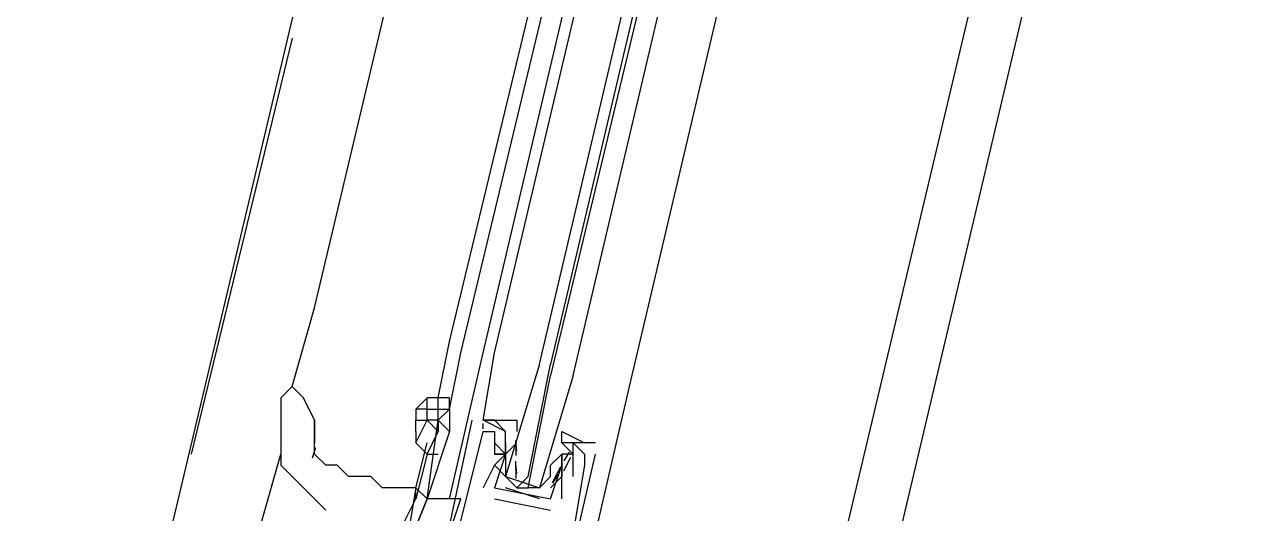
# Model space of a CAD drawing. Header units: feet. Extents: x -84 to 198, y -22 to 181.
# Drawn here: x 115.403 to 116.865, y 68.281 to 68.86 of the extents above; entities that cross this region are included whole.
import ezdxf

# ---------------------------------------------------------------- set-up
doc = ezdxf.new("R2010")
doc.units = ezdxf.units.FT
doc.layers.add('A-LINEA', color=7, linetype='CONTINUOUS')

msp = doc.modelspace()

# ---------------------------------------------------------------- linework, layer by layer
at = {"layer": 'A-LINEA'}
for p, q in [((121.84, 91.1111), (114.56, 60.2978)), ((117.2133, 75.1511), (115.5467, 68.1378)), ((117.9733, 74.9778), (116.3067, 67.9644)), ((115.7467, 68.5244), (116.4533, 71.5111)), ((115.9067, 68.4844), (116.6267, 71.4711)), ((115.92, 68.4711), (116.64, 71.4711)), ((115.9467, 68.4711), (116.6533, 71.4711)), ((115.96, 68.4711), (116.6667, 71.4578)), ((116.8267, 71.4311), (116.12, 68.4311)), ((115.72, 68.8444), (115.6, 68.3511)), ((115.72, 68.4311), (115.7467, 68.5244)), ((115.8933, 68.4178), (115.9067, 68.4844)), ((115.9067, 68.4044), (115.92, 68.4711)), ((115.9067, 68.2978), (115.9467, 68.4711)), ((116.12, 68.4311), (116.0267, 68.0311)), ((115.88, 68.4044), (115.88, 68.4178)), ((115.8933, 68.4044), (115.8933, 68.4178)), ((115.8667, 68.4044), (115.8667, 68.4044)), ((115.7467, 68.3644), (115.7467, 68.3911)), ((115.7467, 68.3911), (115.7467, 68.3644)), ((115.8667, 68.3911), (115.8667, 68.3911)), ((115.9333, 68.3911), (115.9333, 68.3911)), ((115.9465, 68.381), (115.9466, 68.3872)), ((115.9465, 68.381), (115.9466, 68.3872)), ((115.9465, 68.381), (115.9466, 68.3872)), ((115.9733, 68.3778), (115.9467, 68.3911)), ((115.9467, 68.3911), (115.9467, 68.3911)), ((115.9467, 68.3911), (115.96, 68.3911)), ((115.9467, 68.3911), (115.96, 68.3911)), ((115.9467, 68.3911), (115.96, 68.3911)), ((115.9467, 68.3778), (115.9467, 68.3778)), ((115.96, 68.3778), (115.96, 68.3778)), ((115.9733, 68.3778), (115.9733, 68.3778)), ((115.7477, 68.3585), (115.7436, 68.3462)), ((115.8667, 68.3111), (115.88, 68.3644)), ((115.96, 68.3644), (115.96, 68.3644)), ((115.9733, 68.3644), (115.9733, 68.3644)), ((115.9867, 68.3644), (115.9733, 68.3511)), ((115.9865, 68.3546), (115.9855, 68.3665)), ((115.9859, 68.3493), (115.9856, 68.3676)), ((116.08, 68.3644), (116.04, 68.3644)), ((116.04, 68.3644), (116.04, 68.3644)), ((116.0533, 68.3644), (116.0533, 68.3644)), ((116.08, 68.3644), (116.08, 68.3644)), ((115.68, 68.2578), (115.7067, 68.3511)), ((115.88, 68.3511), (115.8667, 68.2978)), ((115.96, 68.3511), (115.96, 68.3511)), ((115.96, 68.3511), (115.96, 68.3511)), ((115.9733, 68.3511), (115.9733, 68.3511)), ((115.9733, 68.3511), (115.9733, 68.3511)), ((115.9858, 68.3222), (115.9852, 68.3425)), ((115.9867, 68.3511), (115.9867, 68.3511)), ((116.0267, 68.3378), (116.04, 68.3511)), ((116.0267, 68.3511), (116.0267, 68.3511)), ((116.04, 68.3511), (116.04, 68.3511)), ((116.0503, 68.347), (116.0419, 68.3308)), ((116.0485, 68.3534), (116.0423, 68.3432)), ((116.0667, 68.3511), (116.0667, 68.3511)), ((116.08, 68.3511), (116.08, 68.3511)), ((115.7067, 68.3378), (115.7067, 68.3378)), ((115.96, 68.3378), (115.9467, 68.3111)), ((115.96, 68.3378), (115.96, 68.3378)), ((115.9733, 68.3378), (115.9733, 68.3378)), ((115.9865, 68.328), (115.9855, 68.3398)), ((116.038, 68.335), (116.0284, 68.317)), ((116.0352, 68.3267), (116.0289, 68.3165)), ((116.04, 68.3378), (116.04, 68.3378)), ((116.04, 68.3378), (116.04, 68.3378)), ((116.0667, 68.3378), (116.0667, 68.3378)), ((116.0267, 68.3244), (116.0267, 68.3244)), ((116.04, 68.3244), (116.04, 68.3244)), ((116.04, 68.3244), (116.04, 68.3244)), ((116.0533, 68.3244), (116.0533, 68.3244)), ((115.8667, 68.3111), (115.8667, 68.3111)), ((115.8667, 68.2978), (115.8667, 68.2978)), ((115.88, 68.2978), (115.88, 68.2978)), ((115.8933, 68.2178), (115.92, 68.2978)), ((115.9467, 68.3111), (115.9467, 68.3111)), ((115.96, 68.3111), (115.96, 68.3111)), ((115.96, 68.3111), (115.96, 68.3111)), ((115.96, 68.2978), (116.0267, 68.2844)), ((115.96, 68.2978), (115.96, 68.2978)), ((116.0133, 68.2978), (115.9733, 68.3111)), ((115.9867, 68.3111), (116, 68.3111)), ((116.0133, 68.3111), (116.0133, 68.3111)), ((116.0267, 68.2978), (116.0267, 68.2978)), ((116.0267, 68.2978), (116.0267, 68.2978)), ((116.04, 68.2978), (116.04, 68.2978)), ((116.0267, 68.2844), (116.0267, 68.2844))]:
    msp.add_line(p, q, dxfattribs=at)
for points in [[(119.2267, 38.2711), (123.76, 57.4311), (117, 59.0311), (117.1467, 59.6844), (114.56, 60.2978), (115.0667, 62.4444), (118.2, 75.6978), (129.9467, 72.9244)], [(116.0133, 68.4578), (116.7333, 71.5111), (116.7467, 71.5111), (116.0267, 68.4578)], [(116.0533, 68.4444), (116.7733, 71.4978), (116.76, 71.5111), (116.76, 71.4978), (116.0267, 68.4444)], [(115.96, 68.3911), (115.96, 68.3911), (115.9467, 68.3911), (115.96, 68.4711)], [(116.0133, 68.4578), (115.9733, 68.3244), (115.9867, 68.3111), (116, 68.3244), (116.0267, 68.4578)], [(116.0533, 68.4444), (116.0133, 68.3111), (116, 68.3111), (116.0267, 68.4444)], [(115.7467, 68.3911), (115.7333, 68.4178), (115.72, 68.4311), (115.7067, 68.4178)], [(115.7067, 68.4178), (115.7067, 68.4044), (115.7067, 68.3778), (115.7067, 68.3378), (115.76, 68.2844)], [(115.9067, 68.4044), (115.9067, 68.4178), (115.8933, 68.4178), (115.88, 68.4178), (115.8667, 68.4044)], [(115.9067, 68.4044), (115.9067, 68.4044), (115.9067, 68.4178)], [(115.88, 68.4044), (115.8667, 68.4044), (115.8667, 68.3911), (115.88, 68.3911), (115.88, 68.3911)], [(115.8933, 68.3911), (115.88, 68.3911), (115.88, 68.4044), (115.8933, 68.4044)], [(115.8933, 68.4044), (115.9067, 68.4044), (115.8933, 68.3911), (115.8933, 68.4044)], [(115.9067, 68.4044), (115.9067, 68.4044), (115.9067, 68.3778)], [(115.8667, 68.3644), (115.88, 68.3911), (115.8933, 68.3778)], [(115.8667, 68.3778), (115.8667, 68.3911), (115.88, 68.3911)], [(115.88, 68.2978), (115.8933, 68.3911), (115.9067, 68.3778), (115.88, 68.2978)], [(115.88, 68.3511), (115.8933, 68.3778), (115.8933, 68.3911), (115.8933, 68.3778)], [(115.9333, 68.3911), (115.8933, 68.2044), (115.9067, 68.2044), (115.8933, 68.1511), (115.9067, 68.1644), (116.0133, 68.1378), (116.0133, 68.1244), (116.0267, 68.1778), (116.04, 68.1778), (116.08, 68.3511)], [(115.96, 68.3911), (115.96, 68.3911), (115.9467, 68.3911)], [(115.96, 68.3911), (115.96, 68.3911), (115.9467, 68.3911)], [(115.9733, 68.3244), (115.96, 68.3378), (115.9733, 68.3511), (115.96, 68.3511), (115.9733, 68.3511), (115.9733, 68.3644), (115.9733, 68.3778), (115.96, 68.3911), (115.9867, 68.3911), (115.9867, 68.3778)], [(115.8667, 68.3778), (115.8667, 68.3644), (115.88, 68.3511), (115.8933, 68.3511)], [(115.9067, 68.2178), (115.9467, 68.3778), (115.96, 68.3778), (115.96, 68.3511), (115.96, 68.3511)], [(116.04, 68.3644), (116.04, 68.3778), (116.0667, 68.3644), (116.0533, 68.3644), (116.04, 68.3644), (116.0533, 68.3511), (116.04, 68.3511), (116.04, 68.3378), (116.04, 68.3244), (116.0267, 68.3111)], [(115.8667, 68.3111), (115.8533, 68.3111), (115.8267, 68.3111), (115.8133, 68.3244), (115.8, 68.3244), (115.7867, 68.3244), (115.7733, 68.3378), (115.76, 68.3378), (115.7467, 68.3511), (115.7467, 68.3644)], [(116.0533, 68.3244), (116.0533, 68.3644), (116.0667, 68.3511), (116.0667, 68.3378), (116.04, 68.1778), (116.0267, 68.1778), (116.0133, 68.1511), (115.9867, 68.1511), (115.9867, 68.1644), (115.9333, 68.1778), (115.9333, 68.1644), (115.9067, 68.1778), (115.9067, 68.2044), (115.9067, 68.2178)], [(115.9733, 68.3644), (115.9733, 68.3644), (115.9733, 68.3511), (115.96, 68.3644), (115.96, 68.3511), (115.9733, 68.3511), (115.96, 68.3111), (116.0267, 68.2978), (116.04, 68.3378), (116.04, 68.3244), (116.04, 68.3378), (116.04, 68.3511), (116.04, 68.3511)], [(115.9733, 68.3511), (115.9733, 68.3378), (115.9733, 68.3244), (116.0133, 68.3111), (116.0267, 68.3244), (116.0267, 68.3378)], [(116.04, 68.2978), (116.04, 68.3244), (116.04, 68.3244)], [(115.8667, 68.3111), (115.8667, 68.3111), (115.8533, 68.2311), (115.8533, 68.2311), (115.88, 68.2978), (115.8667, 68.3111), (115.8667, 68.3111)], [(115.8533, 68.2311), (115.8533, 68.2444), (115.8533, 68.2711), (115.8667, 68.2978), (115.8667, 68.3111), (115.8667, 68.3111)], [(115.92, 68.2978), (115.88, 68.2978), (115.8533, 68.2311), (115.8933, 68.2178)]]:
    msp.add_lwpolyline(points, dxfattribs=at)

doc.saveas('drawing.dxf')
